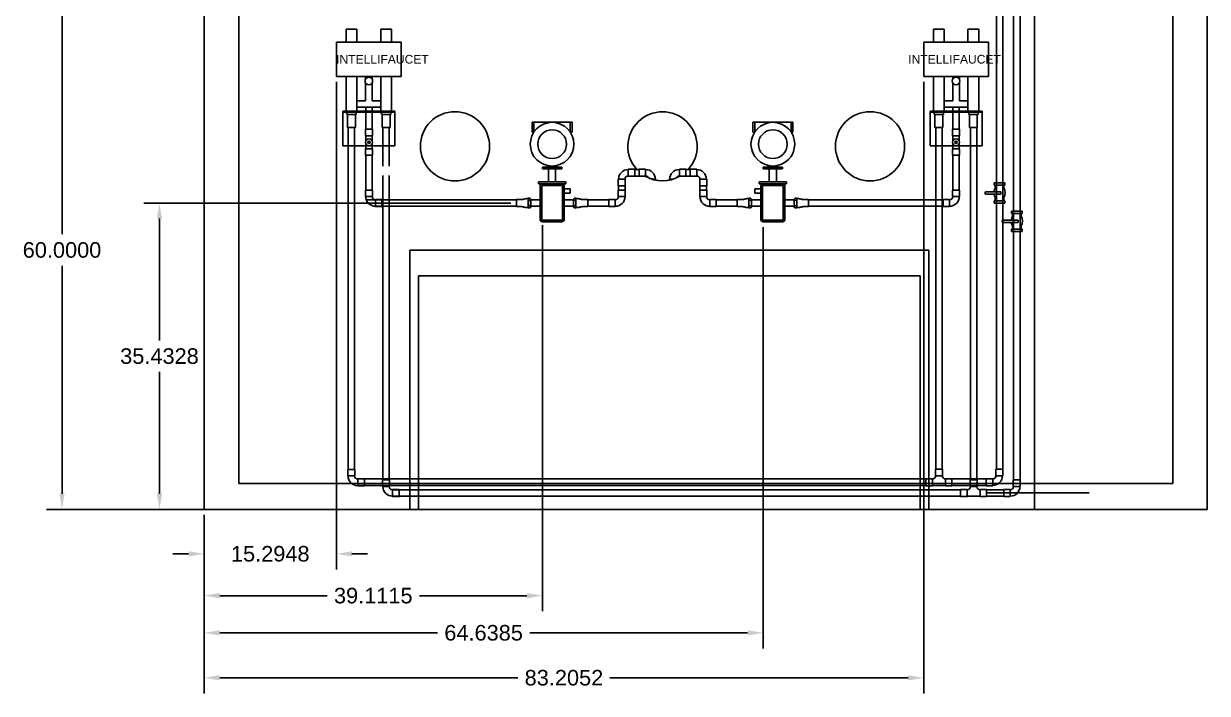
# Model space of a CAD drawing. Header units: inches. Extents: x -1574 to 492, y -294 to 234.
# Drawn here: x 197 to 333.9, y -18.6 to 58.9 of the extents above; entities that cross this region are included whole.
import ezdxf
from ezdxf.enums import TextEntityAlignment as Align

# ---------------------------------------------------------------- set-up
doc = ezdxf.new("R2010")
doc.units = ezdxf.units.IN
doc.header["$MEASUREMENT"] = 0
for name, color, linetype in [('Chamber', 9, 'Continuous'), ('DIMS', 171, 'Continuous'), ('EXTERIOR PLUMB EQUIP', 250, 'Continuous'), ('Table', 10, 'Continuous')]:
    doc.layers.add(name, color=color, linetype=linetype)
doc.styles.get("Standard").update_dxf_attribs({"font": 'ARIAL.TTF'})
doc.dimstyles.get("Standard").update_dxf_attribs({"dimtxt": 0.18, "dimasz": 0.18, "dimexe": 0.18, "dimexo": 0.0625, "dimgap": 0.09, "dimtad": 0, "dimtih": 1, "dimtoh": 1, "dimdec": 4, "dimzin": 0, "dimdsep": 46, "dimtxsty": 'Standard', "dimcen": 0.09, "dimadec": 0, "dimazin": 0, "dimtfac": 1, "dimtdec": 4, "dimtofl": 0, "dimtmove": 0, "dimatfit": 3, "dimfxl": 0, "dimtolj": 1, "dimtzin": 0, "dimarcsym": 0})

# ---------------------------------------------------------------- blocks, each defined once
blk = doc.blocks.new('90ELL')
at = {"linetype": 'Continuous'}
for p, q in [((-0.271, 0), (-0.271, -0.5)), ((-0.271, 0), (0.271, 0)), ((0.271, 0), (0.271, -0.5)), ((-0.271, -0.5), (0.271, -0.5)), ((0.5, -0.729), (1, -0.729)), ((0.5, -0.729), (0.5, -1.271)), ((1, -0.729), (1, -1.271)), ((0.5, -1.271), (1, -1.271))]:
    blk.add_line(p, q, dxfattribs=at)
for radius in [0.75, 0.25]:
    blk.add_arc((0.5, -0.5), radius, 180, 270, dxfattribs=at)
blk = doc.blocks.new('FTG MALE')
at = {"linetype": 'Continuous'}
for p, q in [((-0.628, -0.729), (-1, -0.729)), ((-1, -0.729), (-1, -1.271)), ((0.039, -0.625), (-0.086, -0.625)), ((-0.086, -0.625), (-0.086, -1.375)), ((0.102, -0.783), (-0.086, -0.783)), ((0.102, -0.688), (0.039, -0.625)), ((0.102, -0.688), (0.102, -1.313)), ((-0.628, -1.271), (-1, -1.271)), ((0.102, -1.208), (-0.086, -1.208)), ((0.039, -1.375), (-0.086, -1.375)), ((0.102, -1.313), (0.039, -1.375))]:
    blk.add_line(p, q, dxfattribs=at)
for points in [[(-0.628, -0.729), (-0.587, -0.726), (-0.553, -0.722), (-0.526, -0.719), (-0.504, -0.715), (-0.487, -0.712), (-0.473, -0.709), (-0.462, -0.706), (-0.452, -0.703), (-0.443, -0.701), (-0.434, -0.698), (-0.426, -0.696), (-0.418, -0.693), (-0.41, -0.691), (-0.402, -0.689), (-0.394, -0.686), (-0.386, -0.684), (-0.377, -0.682), (-0.369, -0.679), (-0.36, -0.677), (-0.351, -0.675), (-0.342, -0.673), (-0.333, -0.671), (-0.325, -0.669), (-0.316, -0.668), (-0.308, -0.666), (-0.301, -0.665), (-0.293, -0.664), (-0.286, -0.663), (-0.279, -0.662), (-0.271, -0.661), (-0.263, -0.66), (-0.255, -0.66), (-0.246, -0.659), (-0.235, -0.657), (-0.222, -0.656), (-0.206, -0.655), (-0.185, -0.654), (-0.158, -0.652), (-0.126, -0.651), (-0.086, -0.649)], [(-0.628, -1.271), (-0.587, -1.275), (-0.553, -1.278), (-0.526, -1.282), (-0.504, -1.285), (-0.487, -1.288), (-0.473, -1.291), (-0.462, -1.294), (-0.452, -1.297), (-0.443, -1.3), (-0.434, -1.302), (-0.426, -1.305), (-0.418, -1.307), (-0.41, -1.31), (-0.402, -1.312), (-0.394, -1.314), (-0.386, -1.316), (-0.377, -1.319), (-0.369, -1.321), (-0.36, -1.323), (-0.351, -1.325), (-0.342, -1.327), (-0.333, -1.329), (-0.325, -1.331), (-0.316, -1.333), (-0.308, -1.334), (-0.301, -1.335), (-0.293, -1.336), (-0.286, -1.337), (-0.279, -1.338), (-0.271, -1.339), (-0.263, -1.34), (-0.255, -1.341), (-0.246, -1.342), (-0.235, -1.343), (-0.222, -1.344), (-0.206, -1.345), (-0.185, -1.347), (-0.158, -1.348), (-0.126, -1.35), (-0.086, -1.351)]]:
    blk.add_lwpolyline(points, dxfattribs=at)
blk = doc.blocks.new('FLOWMTR')
for p, q in [((-2.31, 11.51), (2.31, 11.51)), ((-2.31, 10.38), (-2.31, 11.51)), ((-2.1, 10.38), (-2.1, 11.51)), ((2.1, 10.38), (2.1, 11.51)), ((2.31, 10.38), (2.31, 11.51)), ((-2.31, 10.38), (-2.12, 10.38)), ((2.12, 10.38), (2.31, 10.38)), ((-1.12, 6.34), (1.12, 6.34)), ((-1.12, 6.11), (-1.12, 6.34)), ((-1.12, 6.11), (1.12, 6.11)), ((-0.53, 6.34), (-0.53, 6.51)), ((-0.41, 4.61), (-0.41, 6.11)), ((0.41, 4.61), (0.41, 6.11)), ((0.53, 6.34), (0.53, 6.51)), ((1.12, 6.11), (1.12, 6.34)), ((-1.58, 4.38), (-1.58, 4.61)), ((-1.58, 4.61), (1.58, 4.61)), ((-1.58, 4.38), (1.58, 4.38)), ((1.58, 4.38), (1.58, 4.61)), ((1.38, 3.81), (2.08, 3.81)), ((1.38, 3.31), (2.08, 3.31)), ((2.08, 3.31), (2.08, 3.81)), ((-2.48, 1.79), (-2.48, 2.54)), ((-1.38, 2.54), (-2.48, 2.54)), ((-1.38, 1.79), (-2.48, 1.79)), ((2.48, 2.54), (1.38, 2.54)), ((2.48, 1.79), (1.38, 1.79)), ((2.48, 1.79), (2.48, 2.54))]:
    blk.add_line(p, q)
for points in [[(1.12, 0), (-1.12, 0, -0.414214), (-1.38, 0.25), (-1.38, 4.12, -0.414214), (-1.12, 4.38), (1.12, 4.38, -0.414214), (1.38, 4.12), (1.38, 0.25, -0.414214)], [(1.12, 0.19), (-1.12, 0.19, -0.414214), (-1.19, 0.25), (-1.19, 4.12, -0.414214), (-1.12, 4.19), (1.12, 4.19, -0.414214), (1.19, 4.12), (1.19, 0.25, -0.414214)]]:
    blk.add_lwpolyline(points, format="xyb", close=True)
for radius in [2.53, 1.66]:
    blk.add_circle((0, 8.98), radius)
blk = doc.blocks.new('INTELFAU')
for p, q in [((1.12, 5.5), (2.38, 5.5)), ((1.12, 4), (1.12, 5.5)), ((2.38, 4), (2.38, 5.5)), ((6.38, 5.5), (5.12, 5.5)), ((5.12, 4), (5.12, 5.5)), ((6.38, 4), (6.38, 5.5)), ((0, 4), (7.5, 4)), ((0, 4), (0, 0)), ((7.5, 4), (7.5, 0)), ((0, 0), (7.5, 0)), ((1.12, 0), (1.12, -4)), ((2.38, 0), (2.38, -4)), ((3.38, 0), (3.38, -0.28)), ((4.12, 0), (4.12, -0.28)), ((5.12, 0), (5.12, -4)), ((6.38, 0), (6.38, -4)), ((3.38, -0.75), (3.38, -2.8)), ((4.12, -0.75), (4.12, -2.8)), ((0.75, -4), (6.75, -4)), ((0.75, -4), (0.75, -8)), ((1.12, -4), (2.38, -4)), ((1.2, -4), (1.2, -4.38)), ((2.3, -4), (2.3, -4.38)), ((2.38, -2.8), (3.38, -2.8)), ((2.38, -3.55), (5.12, -3.55)), ((4.12, -2.8), (5.12, -2.8)), ((6.38, -4), (5.12, -4)), ((5.2, -4), (5.2, -4.38)), ((6.3, -4), (6.3, -4.38)), ((6.75, -4), (6.75, -8)), ((0.75, -4.12), (6.75, -4.12)), ((1.2, -4.38), (2.3, -4.38)), ((1.3, -4.38), (1.3, -5.88)), ((2.2, -4.38), (2.2, -5.88)), ((5.2, -4.38), (6.3, -4.38)), ((5.3, -4.38), (5.3, -5.88)), ((6.2, -4.38), (6.2, -5.88)), ((1.3, -5.88), (2.2, -5.88)), ((5.3, -5.88), (6.2, -5.88)), ((0.75, -8), (6.75, -8))]:
    blk.add_line(p, q)
blk.add_circle((3.75, -0.51), 0.441)
blk = doc.blocks.new('TEE')
at = {"linetype": 'Continuous'}
for p, q in [((-0.271, 0), (-0.271, -0.5)), ((-0.271, 0), (0.271, 0)), ((0.271, 0), (0.271, -0.5)), ((-0.5, -0.729), (-1, -0.729)), ((-1, -0.729), (-1, -1.271)), ((-0.5, -0.729), (-0.5, -1.271)), ((-0.271, -0.5), (0.271, -0.5)), ((0.5, -0.729), (1, -0.729)), ((0.5, -0.729), (0.5, -1.271)), ((1, -0.729), (1, -1.271)), ((-0.5, -1.271), (-1, -1.271)), ((0.5, -1.25), (-0.5, -1.25)), ((0.5, -1.271), (1, -1.271))]:
    blk.add_line(p, q, dxfattribs=at)
for centre, start, end in [((-0.5, -0.5), 270, 0), ((0.5, -0.5), 180, 270)]:
    blk.add_arc(centre, 0.25, start, end, dxfattribs=at)
blk = doc.blocks.new('BVALVE')
for p, q in [((0.6, 3.49), (-0.63, 3.49)), ((-0.63, 3.24), (-0.63, 3.49)), ((0.6, 3.24), (-0.63, 3.24)), ((-0.51, 2.93), (-0.51, 3.24)), ((0.49, 2.93), (0.49, 3.24)), ((0.6, 3.24), (0.6, 3.49)), ((-1.63, 2.45), (0.13, 2.45)), ((-1.63, 2.2), (0.13, 2.2)), ((-0.63, 1.41), (-0.63, 1.16)), ((0.6, 1.41), (-0.63, 1.41)), ((-0.51, 1.41), (-0.51, 1.79)), ((0.13, 2.45), (0.13, 2.2)), ((0.49, 1.41), (0.49, 1.79)), ((0.6, 1.41), (0.6, 1.16)), ((0.6, 1.16), (-0.63, 1.16))]:
    blk.add_line(p, q)
for centre, radius, start, end in [((0.47, 2.36), 1.13, 149.9029, 175.1864), ((-0.5, 2.36), 1.13, 329.9029, 30.0971), ((-1.59, 2.33), 0.132, 108.6408, 251.3592), ((0.47, 2.36), 1.13, 187.8419, 210.0971)]:
    blk.add_arc(centre, radius, start, end)
blk = doc.blocks.new('*D106')
at = {"layer": 'Defpoints', "color": 0, "transparency": 16777216}
for p in [(233.15, 52.79), (217.85, 2.73), (233.15, -2.42)]:
    blk.add_point(p, dxfattribs=at)
at = {"layer": 'DIMS', "color": 0, "lineweight": -2, "transparency": 16777216}
for p, q in [((233.15, 52.17), (233.15, -4.22)), ((217.85, 2.1), (217.85, -4.22)), ((216.05, -2.42), (214.25, -2.42)), ((234.95, -2.42), (236.75, -2.42))]:
    blk.add_line(p, q, dxfattribs=at)
at = {"layer": 'DIMS', "color": 0, "transparency": 16777216}
for points in [[(216.05, -2.12), (216.05, -2.72), (217.85, -2.42)], [(234.95, -2.12), (234.95, -2.72), (233.15, -2.42)]]:
    blk.add_solid(points, dxfattribs=at)
at = {"layer": 'DIMS', "color": 0, "transparency": 16777216, "insert": (225.5, -2.42), "char_height": 1.8, "attachment_point": 5}
blk.add_mtext('\\A1;15.2948', dxfattribs=at)
blk = doc.blocks.new('*D107')
at = {"layer": 'Defpoints', "color": 0, "transparency": 16777216}
for p in [(256.97, 36.25), (217.85, 2.73), (256.97, -7.26)]:
    blk.add_point(p, dxfattribs=at)
at = {"layer": 'DIMS', "color": 0, "lineweight": -2, "transparency": 16777216}
for p, q in [((256.97, 35.62), (256.97, -9.06)), ((217.85, 2.1), (217.85, -9.06)), ((219.65, -7.26), (232.07, -7.26)), ((255.17, -7.26), (242.75, -7.26))]:
    blk.add_line(p, q, dxfattribs=at)
at = {"layer": 'DIMS', "color": 0, "transparency": 16777216}
for points in [[(219.65, -6.96), (219.65, -7.56), (217.85, -7.26)], [(255.17, -6.96), (255.17, -7.56), (256.97, -7.26)]]:
    blk.add_solid(points, dxfattribs=at)
at = {"layer": 'DIMS', "color": 0, "transparency": 16777216, "insert": (237.41, -7.26), "char_height": 1.8, "attachment_point": 5}
blk.add_mtext('\\A1;39.1115', dxfattribs=at)
blk = doc.blocks.new('*D108')
at = {"layer": 'Defpoints', "color": 0, "transparency": 16777216}
for p in [(282.49, 36), (217.85, 2.73), (282.49, -11.56)]:
    blk.add_point(p, dxfattribs=at)
at = {"layer": 'DIMS', "color": 0, "lineweight": -2, "transparency": 16777216}
for p, q in [((282.49, 35.37), (282.49, -13.36)), ((217.85, 2.1), (217.85, -13.36)), ((219.65, -11.56), (244.83, -11.56)), ((280.69, -11.56), (255.52, -11.56))]:
    blk.add_line(p, q, dxfattribs=at)
at = {"layer": 'DIMS', "color": 0, "transparency": 16777216}
for points in [[(219.65, -11.26), (219.65, -11.86), (217.85, -11.56)], [(280.69, -11.26), (280.69, -11.86), (282.49, -11.56)]]:
    blk.add_solid(points, dxfattribs=at)
at = {"layer": 'DIMS', "color": 0, "transparency": 16777216, "insert": (250.17, -11.56), "char_height": 1.8, "attachment_point": 5}
blk.add_mtext('\\A1;64.6385', dxfattribs=at)
blk = doc.blocks.new('*D109')
at = {"layer": 'Defpoints', "color": 0, "transparency": 16777216}
for p in [(301.06, 52.79), (217.85, 2.73), (301.06, -16.76)]:
    blk.add_point(p, dxfattribs=at)
at = {"layer": 'DIMS', "color": 0, "lineweight": -2, "transparency": 16777216}
for p, q in [((301.06, 52.17), (301.06, -18.56)), ((217.85, 2.1), (217.85, -18.56)), ((219.65, -16.76), (254.13, -16.76)), ((299.26, -16.76), (264.78, -16.76))]:
    blk.add_line(p, q, dxfattribs=at)
at = {"layer": 'DIMS', "color": 0, "transparency": 16777216}
for points in [[(219.65, -16.46), (219.65, -17.06), (217.85, -16.76)], [(299.26, -16.46), (299.26, -17.06), (301.06, -16.76)]]:
    blk.add_solid(points, dxfattribs=at)
at = {"layer": 'DIMS', "color": 0, "transparency": 16777216, "insert": (259.46, -16.76), "char_height": 1.8, "attachment_point": 5}
blk.add_mtext('\\A1;83.2052', dxfattribs=at)
blk = doc.blocks.new('*D110')
at = {"layer": 'Defpoints', "color": 0, "transparency": 16777216}
for p in [(253.96, 38.16), (212.69, 2.73), (233.15, 2.73)]:
    blk.add_point(p, dxfattribs=at)
at = {"layer": 'DIMS', "color": 0, "lineweight": -2, "transparency": 16777216}
for p, q in [((253.33, 38.16), (210.89, 38.16)), ((212.69, 36.36), (212.69, 22.26)), ((212.69, 4.53), (212.69, 18.63)), ((232.52, 2.73), (210.89, 2.73))]:
    blk.add_line(p, q, dxfattribs=at)
at = {"layer": 'DIMS', "color": 0, "transparency": 16777216}
for points in [[(212.39, 36.36), (212.99, 36.36), (212.69, 38.16)], [(212.39, 4.53), (212.99, 4.53), (212.69, 2.73)]]:
    blk.add_solid(points, dxfattribs=at)
at = {"layer": 'DIMS', "color": 0, "transparency": 16777216, "insert": (212.69, 20.45), "char_height": 1.8, "attachment_point": 5}
blk.add_mtext('\\A1;35.4328', dxfattribs=at)
blk = doc.blocks.new('*D123')
at = {"layer": 'Defpoints', "color": 0}
for p in [(220.95, 62.73), (201.42, 2.73), (217.85, 2.73)]:
    blk.add_point(p, dxfattribs=at)
at = {"layer": 'DIMS', "color": 0, "lineweight": -2}
for p, q in [((220.33, 62.73), (199.62, 62.73)), ((201.42, 60.93), (201.42, 34.55)), ((201.42, 4.53), (201.42, 30.91)), ((217.23, 2.73), (199.62, 2.73))]:
    blk.add_line(p, q, dxfattribs=at)
at = {"layer": 'DIMS', "color": 0}
for points in [[(201.12, 60.93), (201.72, 60.93), (201.42, 62.73)], [(201.12, 4.53), (201.72, 4.53), (201.42, 2.73)]]:
    blk.add_solid(points, dxfattribs=at)
at = {"layer": 'DIMS', "color": 0, "insert": (201.42, 32.73), "char_height": 1.8, "attachment_point": 5}
blk.add_mtext('\\A1;60.0000', dxfattribs=at)

msp = doc.modelspace()

# ---------------------------------------------------------------- linework, layer by layer
at = {"layer": 'Chamber'}
for p, q in [((217.85439, 102.72858), (217.85439, 2.72858)), ((313.85439, 102.72858), (313.85439, 2.72858)), ((333.85439, 102.72858), (333.85439, 2.72858)), ((221.85439, 99.72858), (221.85439, 5.72858)), ((329.85439, 99.72858), (329.85439, 5.72858)), ((221.85439, 5.72858), (329.85439, 5.72858)), ((217.85439, 2.72858), (333.85439, 2.72858))]:
    msp.add_line(p, q, dxfattribs=at)
for centre in [(246.85439, 44.72858), (294.85439, 44.72858)]:
    msp.add_circle(centre, 4, dxfattribs=at)
for start, end in [(317.7606544, 222.2393456), (240.0435835, 299.9564165)]:
    msp.add_arc((270.85439, 44.72858), 4, start, end, dxfattribs=at)
at = {"layer": 'EXTERIOR PLUMB EQUIP'}
for p, q in [((309.45732, 63.04462), (309.45732, 7.62724)), ((310.20732, 63.04213), (310.20732, 19.49978)), ((311.44608, 59.77888), (311.44608, 6.12694)), ((312.19608, 59.77638), (312.19608, 6.12694)), ((236.53636, 49.24473), (236.53636, 46.69331)), ((237.28636, 49.24473), (237.28636, 46.69331)), ((304.42242, 49.24473), (304.42242, 46.69331)), ((305.17242, 49.24473), (305.17242, 46.69331)), ((234.5006, 46.91973), (234.5006, 7.34391)), ((235.2506, 46.91973), (235.2506, 7.34391)), ((236.50759, 45.94316), (236.50759, 46.69331)), ((236.50759, 46.69331), (237.32025, 46.69331)), ((237.32025, 45.94316), (237.32025, 46.69331)), ((238.51534, 46.91973), (238.51534, 42.43005)), ((239.26534, 46.91973), (239.26534, 42.43005)), ((302.44344, 46.91973), (302.44344, 38.53556)), ((303.19344, 46.91973), (303.19344, 38.53556)), ((304.38852, 45.94316), (304.38852, 46.69331)), ((305.20119, 46.69331), (304.38852, 46.69331)), ((305.20119, 45.94316), (305.20119, 46.69331)), ((306.45818, 46.91973), (306.45818, 6.12694)), ((307.20818, 46.91973), (307.20818, 6.12694)), ((236.50759, 45.94316), (237.32025, 45.94316)), ((236.53885, 45.34908), (236.53885, 45.94316)), ((237.289, 45.34908), (237.289, 45.94316)), ((305.20119, 45.94316), (304.38852, 45.94316)), ((304.41978, 45.34908), (304.41978, 45.94316)), ((305.16993, 45.34908), (305.16993, 45.94316)), ((236.50759, 44.44286), (236.50759, 43.69271)), ((236.50759, 44.44286), (237.32025, 44.44286)), ((236.53885, 44.44286), (236.53885, 45.03694)), ((237.289, 44.44286), (237.289, 45.03694)), ((237.32025, 44.44286), (237.32025, 43.69271)), ((304.38852, 44.44286), (304.38852, 43.69271)), ((305.20119, 44.44286), (304.38852, 44.44286)), ((304.41978, 44.44286), (304.41978, 45.03694)), ((305.16993, 44.44286), (305.16993, 45.03694)), ((305.20119, 44.44286), (305.20119, 43.69271)), ((236.50759, 43.69271), (237.32025, 43.69271)), ((236.53636, 43.69271), (236.53636, 39.66341)), ((237.28636, 43.69271), (237.28636, 39.66341)), ((305.20119, 43.69271), (304.38852, 43.69271)), ((304.42242, 43.69271), (304.42242, 39.66341)), ((305.17242, 43.69271), (305.17242, 39.66341)), ((309.45732, 43.69857), (309.45732, 40.48893)), ((310.20732, 43.69857), (310.20732, 40.48893)), ((311.45091, 43.79569), (311.45091, 40.43282)), ((312.20091, 43.79569), (312.20091, 37.22318)), ((238.51534, 41.36562), (238.51534, 6.12694)), ((239.26534, 41.36562), (239.26534, 6.12694)), ((268.15502, 42.03966), (267.64943, 42.03966)), ((268.15502, 41.28966), (267.64943, 41.28966)), ((273.55376, 42.03966), (274.05934, 42.03966)), ((273.55376, 41.28966), (274.05934, 41.28966)), ((302.44344, 41.36562), (302.44344, 7.37304)), ((303.19344, 41.36562), (303.19344, 7.37304)), ((265.77305, 39.66341), (265.77305, 40.16899)), ((266.52305, 39.66341), (266.52305, 40.16899)), ((275.18573, 39.66341), (275.18573, 40.16899)), ((275.93573, 39.66341), (275.93573, 40.16899)), ((311.44608, 40.43282), (311.44608, 37.22318)), ((312.19608, 40.43282), (312.19608, 37.22318)), ((236.60413, 38.53556), (253.95778, 38.53556)), ((264.64883, 38.53556), (262.22402, 38.53556)), ((277.05994, 38.53556), (279.48476, 38.53556)), ((303.29456, 38.53556), (287.75099, 38.53556)), ((237.66407, 37.78556), (253.95778, 37.78556)), ((264.64883, 37.78556), (262.22402, 37.78556)), ((277.05994, 37.78556), (279.48476, 37.78556)), ((303.29456, 37.78556), (287.75099, 37.78556)), ((310.21215, 19.86204), (310.21215, 7.62724)), ((309.45732, 10.96203), (309.45732, 7.37304)), ((310.20732, 10.96203), (310.20732, 7.62724)), ((311.44608, 9.46173), (311.44608, 6.12694)), ((312.19608, 9.46173), (312.19608, 6.12694)), ((235.47841, 6.24994), (291.95602, 6.24994)), ((235.50424, 6.24994), (237.3969, 6.24994)), ((235.62831, 5.49994), (291.95602, 5.49994)), ((236.37846, 5.49994), (237.3969, 5.49994)), ((301.31128, 6.24994), (286.04327, 6.24994)), ((301.31128, 5.49994), (286.04327, 5.49994)), ((308.28988, 6.24994), (304.31188, 6.24994)), ((308.28988, 5.49994), (304.31188, 5.49994)), ((239.5716, 4.25384), (291.95602, 4.25384)), ((239.60322, 5.00384), (291.95602, 5.00384)), ((305.32602, 5.00384), (286.04327, 5.00384)), ((305.32602, 4.25384), (286.04327, 4.25384)), ((310.31538, 5.00384), (308.32662, 5.00384)), ((310.31538, 4.25384), (308.32662, 4.25384))]:
    msp.add_line(p, q, dxfattribs=at)
at = {"layer": 'EXTERIOR PLUMB EQUIP', "linetype": 'Continuous'}
for p, q in [((268.90517, 42.07562), (268.15502, 42.07562)), ((268.15502, 41.26296), (268.15502, 42.07562)), ((268.90517, 41.26296), (268.15502, 41.26296)), ((268.90517, 41.26296), (268.90517, 42.07562)), ((272.80361, 42.07562), (273.55376, 42.07562)), ((272.80361, 41.26296), (272.80361, 42.07562)), ((272.80361, 41.26296), (273.55376, 41.26296)), ((273.55376, 41.26296), (273.55376, 42.07562)), ((270.06165, 40.91914), (269.63449, 40.91914)), ((270.06165, 40.80792), (270.06165, 40.91914)), ((271.64713, 40.80792), (271.64713, 40.91914)), ((271.64713, 40.91914), (272.07429, 40.91914))]:
    msp.add_line(p, q, dxfattribs=at)
at = {"layer": 'EXTERIOR PLUMB EQUIP'}
for centre, radius in [((236.91392, 45.19301), 0.40625), ((236.91392, 45.19301), 0.14259), ((304.79486, 45.19301), 0.40625), ((304.79486, 45.19301), 0.14259)]:
    msp.add_circle(centre, radius, dxfattribs=at)
at = {"layer": 'EXTERIOR PLUMB EQUIP', "linetype": 'Continuous'}
for centre, radius, start, end in [((268.90517, 40.91914), 1.12522, 0, 90), ((268.90517, 40.91914), 0.37507, 22.7069927, 90), ((272.80361, 40.91914), 1.12522, 90, 180), ((272.80361, 40.91914), 0.37507, 90, 157.2930073)]:
    msp.add_arc(centre, radius, start, end, dxfattribs=at)
at = {"layer": 'Table'}
for p, q in [((241.6368, 2.72858), (241.6368, 32.72858)), ((301.6368, 32.72858), (241.6368, 32.72858)), ((301.6368, 2.72858), (301.6368, 32.72858)), ((242.6368, 2.72858), (242.6368, 29.72858)), ((300.6368, 29.72858), (242.6368, 29.72858)), ((300.6368, 2.72858), (300.6368, 29.72858)), ((310.19651, 7.37304), (310.21215, 7.62724)), ((308.32662, 4.62664), (320.19498, 4.62664)), ((242.6368, 2.72858), (241.6368, 2.72858)), ((301.6368, 2.72858), (300.6368, 2.72858))]:
    msp.add_line(p, q, dxfattribs=at)

# ---------------------------------------------------------------- block references
at = {"layer": 'EXTERIOR PLUMB EQUIP'}
for name, p in [('INTELFAU', (233.14914, 52.79473)), ('FLOWMTR', (258.0909, 35.99542)), ('BVALVE', (309.8499, 36.9978)), ('BVALVE', (311.83866, 33.73206))]:
    msp.add_blockref(name, p, dxfattribs=at)
at = {"layer": 'EXTERIOR PLUMB EQUIP', "xscale": -1}
for name, p in [('INTELFAU', (308.55964, 52.79473)), ('FLOWMTR', (283.61788, 35.99542))]:
    msp.add_blockref(name, p, dxfattribs=at)
at = {"layer": 'EXTERIOR PLUMB EQUIP', "yscale": 1.5, "zscale": 1.5, "rotation": 180}
for p, xscale in [((266.14913, 40.16899), -1.5), ((275.55964, 40.16899), 1.5)]:
    msp.add_blockref('90ELL', p, dxfattribs=dict(at, xscale=xscale))
at = {"layer": 'EXTERIOR PLUMB EQUIP', "yscale": 1.5, "zscale": 1.5}
for name, p, xscale in [('90ELL', (236.91392, 39.66341), 1.5), ('FTG MALE', (255.45808, 39.66172), 1.5), ('FTG MALE', (260.72372, 39.66172), -1.5), ('90ELL', (266.14913, 39.66341), -1.5), ('90ELL', (275.55964, 39.66341), 1.5), ('FTG MALE', (280.98506, 39.66172), 1.5), ('FTG MALE', (286.25069, 39.66172), -1.5), ('90ELL', (304.79486, 39.66341), -1.5), ('90ELL', (234.87816, 7.34391), 1.5), ('TEE', (302.81158, 7.37304), -1.5), ('90ELL', (309.79018, 7.37304), -1.5), ('90ELL', (238.89289, 6.12694), 1.5), ('TEE', (306.82632, 6.12694), -1.5), ('90ELL', (311.81568, 6.12694), -1.5)]:
    msp.add_blockref(name, p, dxfattribs=dict(at, xscale=xscale))

# ---------------------------------------------------------------- texts
at = {"layer": 'EXTERIOR PLUMB EQUIP'}
for p in [(238.46969, 54.30397), (304.62758, 54.30397)]:
    msp.add_text('INTELLIFAUCET', height=1, dxfattribs=at).set_placement(p, align=Align.CENTER)

# ---------------------------------------------------------------- dimensions: what is measured, and where the dimension line sits
at = {"layer": 'DIMS'}
for base, p1, p2, picture, middle in [((201.41654, 2.72858), (220.95306, 62.72858), (217.85439, 2.72858), '*D123', (201.41654, 32.72858)), ((212.69353, 2.72858), (253.95778, 38.16142), (233.14914, 2.72858), '*D110', (212.69353, 20.445))]:
    dim = msp.add_linear_dim(base=base, p1=p1, p2=p2, angle=90, dimstyle='Standard', override={"dimscale": 10}, dxfattribs=at)
    dim.commit()
    dim.dimension.update_dxf_attribs({"geometry": picture, "text_midpoint": middle})
for base, p1, p2, picture, middle in [((233.149141, -2.417066), (217.854389, 2.728581), (233.149141, 52.794734), '*D106', (225.501765, -2.417066)), ((301.059637, -16.755369), (217.854389, 2.728581), (301.059637, 52.794734), '*D109', (259.457013, -16.755369)), ((256.9659, -7.25624), (217.85439, 2.72858), (256.9659, 36.24542), '*D107', (237.41014, -7.25624)), ((282.49288, -11.55773), (217.85439, 2.72858), (282.49288, 35.99542), '*D108', (250.17363, -11.55773))]:
    dim = msp.add_linear_dim(base=base, p1=p1, p2=p2, dimstyle='Standard', override={"dimscale": 10}, dxfattribs=at)
    dim.commit()
    dim.dimension.update_dxf_attribs({"geometry": picture, "text_midpoint": middle})

doc.saveas('drawing.dxf')
